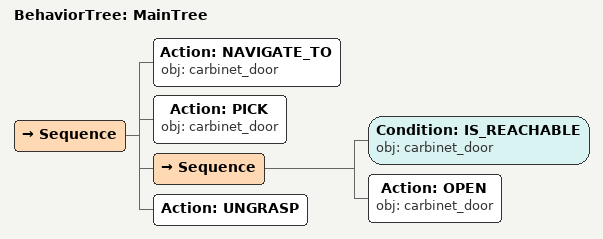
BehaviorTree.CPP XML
<root main_tree_to_execute="MainTree">
  <BehaviorTree ID="MainTree">
    <Sequence>
      <!-- Navigate to carbinet_door -->
      <Action ID="NAVIGATE_TO" obj="carbinet_door" />
      <!-- Pick carbinet_door -->
      <Action ID="PICK" obj="carbinet_door" />
      <Sequence>
        <!-- Check carbinet_door is reachable before OPEN -->
        <Condition ID="IS_REACHABLE" obj="carbinet_door" />
        <!-- Open carbinet_door -->
        <Action ID="OPEN" obj="carbinet_door" />
      </Sequence>
      <!-- Release -->
      <Action ID="UNGRASP" />
    </Sequence>
  </BehaviorTree>
</root>
